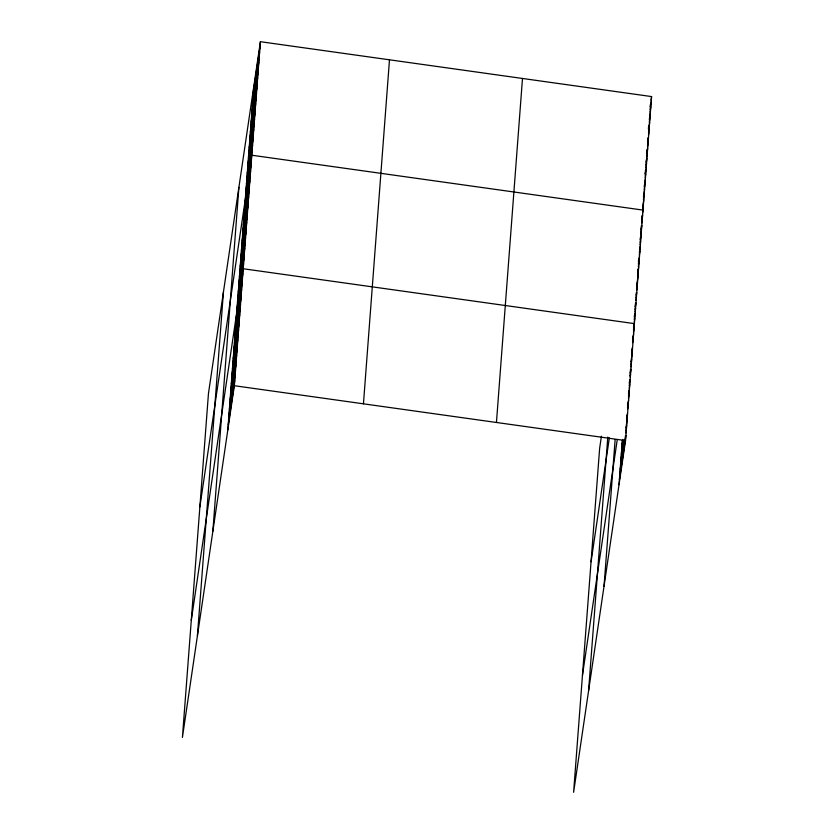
<?xml version="1.0" encoding="UTF-8"?>
<svg xmlns="http://www.w3.org/2000/svg" width="834" height="834" viewBox="0 0 834 834"><rect width="100%" height="100%" fill="white"/><g stroke="black" fill="none" stroke-linecap="round" stroke-linejoin="round"><path stroke-width="1.25" d="M197.408 635.904L223.449 291.9M212.847 531.321L238.899 187.306M227.838 429.802L253.89 85.787M260.396 41.7L208.469 393.419L182.417 737.423L234.354 385.715L260.396 41.7L651.583 96.577L625.531 440.581L573.604 792.3L599.646 448.285L601.429 436.203M363.447 403.823L389.488 59.808M496.449 422.473L522.491 78.469M588.585 690.781L607.798 437.079M604.035 586.187L615.138 439.56M619.026 484.679L622.393 440.175M253.494 90.948L260.01 46.86M253.109 96.108L259.624 52.021M252.712 101.268L259.228 57.181M252.327 106.429L258.842 62.341M251.941 111.589L258.446 67.502M251.545 116.75L258.06 72.662M251.159 121.91L257.664 77.823M250.763 127.07L257.279 82.983M250.377 132.231L256.882 88.143M249.981 137.391L256.497 93.304M249.595 142.551L256.101 98.464M249.199 147.712L255.715 103.624M248.813 152.872L255.319 108.785M248.417 158.033L254.933 113.945M248.032 163.193L254.537 119.106M247.635 168.353L254.151 124.266M247.25 173.514L253.755 129.426M246.854 178.674L253.369 134.587M246.468 183.834L252.973 139.747M246.072 188.995L252.587 144.907M245.686 194.155L252.191 150.068M199.868 506.936L251.805 155.228L642.993 210.095L642.618 212.618M244.904 204.476L251.409 160.378M244.508 209.636L251.024 165.539M244.122 214.797L250.627 170.699M243.726 219.957L250.242 175.859M243.34 225.117L249.846 181.02M242.944 230.278L249.46 186.18M242.558 235.438L249.074 191.34M242.162 240.599L248.678 196.501M241.777 245.759L248.292 201.661M241.391 250.919L247.896 206.822M240.995 256.08L247.51 211.982M240.609 261.24L247.114 217.142M240.213 266.4L246.728 222.303M239.827 271.561L246.332 227.463M239.431 276.721L245.947 232.623M239.045 281.871L245.55 237.784M238.649 287.032L245.165 242.944M238.263 292.192L244.769 248.105M237.867 297.352L244.383 253.265M237.482 302.513L243.987 258.425M237.085 307.673L243.601 263.586M191.267 620.465L243.205 268.746L634.393 323.623L633.465 329.92M236.314 317.921L242.819 273.833M235.928 323.008L242.433 278.921M235.542 328.096L242.048 283.998M235.157 333.183L241.672 289.085M234.771 338.26L241.287 294.173M234.385 343.347L240.901 299.26M234 348.435L240.515 304.347M233.614 353.522L240.129 309.424M233.228 358.61L239.744 314.512M232.842 363.687L239.358 319.599M232.457 368.774L238.972 324.687M232.071 373.861L238.587 329.774M231.696 378.949L238.201 334.851M231.31 384.036L237.815 339.938M230.924 389.113L237.429 345.026M230.538 394.201L237.044 350.113M230.153 399.288L236.658 355.201M229.767 404.375L236.272 360.288M229.381 409.463L235.886 365.365M228.996 414.54L235.511 370.452M228.61 419.627L235.125 375.54M228.224 424.714L234.74 380.627M650.103 106.658L650.468 104.135M651.031 100.351L651.583 96.577M650.082 109.296L651.198 101.738M650.061 111.933L650.801 106.898M649.3 119.616L650.416 112.058M648.352 128.551L648.716 126.038M649.279 122.254L650.02 117.219M648.518 129.937L649.634 122.379M648.498 132.575L649.238 127.539M647.549 141.519L648.112 137.735M648.477 135.212L648.852 132.7M647.528 144.157L648.456 137.86M646.767 151.83L647.142 149.317M647.507 146.794L648.07 143.021M646.746 154.478L647.674 148.181M645.985 162.15L646.36 159.638M646.725 157.115L647.288 153.341M645.964 164.798L646.892 158.502M645.016 173.733L645.579 169.959M645.943 167.436L646.506 163.662M645.182 175.119L646.121 168.812M645.172 177.757L645.724 173.972M644.213 186.691L645.339 179.133M644.202 189.339L644.943 184.293M643.441 197.012L644.557 189.454M643.421 199.66L644.161 194.614M642.66 207.332L643.775 199.774M642.639 209.98L643.379 204.935M591.056 561.814L609.352 437.881M641.69 218.915L642.243 215.141M641.857 220.301L642.597 215.255M640.908 229.235L641.461 225.461M641.836 222.939L642.211 220.416M640.887 231.873L641.815 225.576M640.126 239.556L640.502 237.033M640.866 234.521L641.429 230.737M640.105 242.194L641.033 235.897M640.085 244.842L640.648 241.057M639.324 252.514L640.251 246.218M638.375 261.459L638.75 258.936M639.303 255.162L639.866 251.378M638.354 264.097L639.469 256.538M637.593 271.78L637.968 269.257M638.333 266.734L639.084 261.699M637.572 274.417L638.688 266.859M637.562 277.055L638.302 272.02M636.79 284.738L637.906 277.18M636.78 287.376L637.52 282.34M636.008 295.059L636.384 292.536M636.759 290.023L637.124 287.501M635.998 297.696L636.738 292.661M635.049 306.641L635.602 302.857M635.977 300.344L636.342 297.821M635.028 309.278L635.956 302.982M634.267 316.962L634.632 314.439M635.008 311.916L635.571 308.142M634.247 319.599L635.174 313.303M633.486 327.282L633.85 324.76M634.226 322.237L634.789 318.463M582.455 675.342L617.17 440.227M632.516 338.781L632.891 336.269M633.454 332.485L634.007 328.711M632.506 341.346L633.621 333.788M632.683 342.659L633.235 338.875M631.734 351.521L632.297 347.747M631.724 354.085L632.464 349.05M630.963 361.695L632.078 354.137M630.952 364.26L631.692 359.214M630.014 373.121L630.567 369.347M630.942 366.824L631.317 364.302M629.993 375.686L630.931 369.389M629.243 383.296L629.795 379.512M630.17 376.999L630.546 374.476M629.232 385.861L630.16 379.564M628.471 393.46L628.846 390.948M629.211 388.425L629.774 384.641M628.461 396.025L629.389 389.728M627.512 404.897L627.887 402.374M628.44 398.6L629.003 394.816M622.101 443.99L622.664 440.216M627.502 407.461L628.617 399.903M621.726 449.078L623.019 440.258M627.679 408.764L628.231 404.99M621.34 454.165L623.384 440.31M626.73 417.636L627.293 413.852M620.955 459.253L623.738 440.352M626.72 420.2L627.46 415.155M620.569 464.329L624.103 440.404M625.959 427.8L627.074 420.242M620.183 469.417L624.457 440.446M625.948 430.365L626.688 425.33M619.798 474.504L625.563 435.452M625.938 432.929L626.303 430.417M619.412 479.592L625.917 435.504M234.354 385.715L625.531 440.581"/></g></svg>
